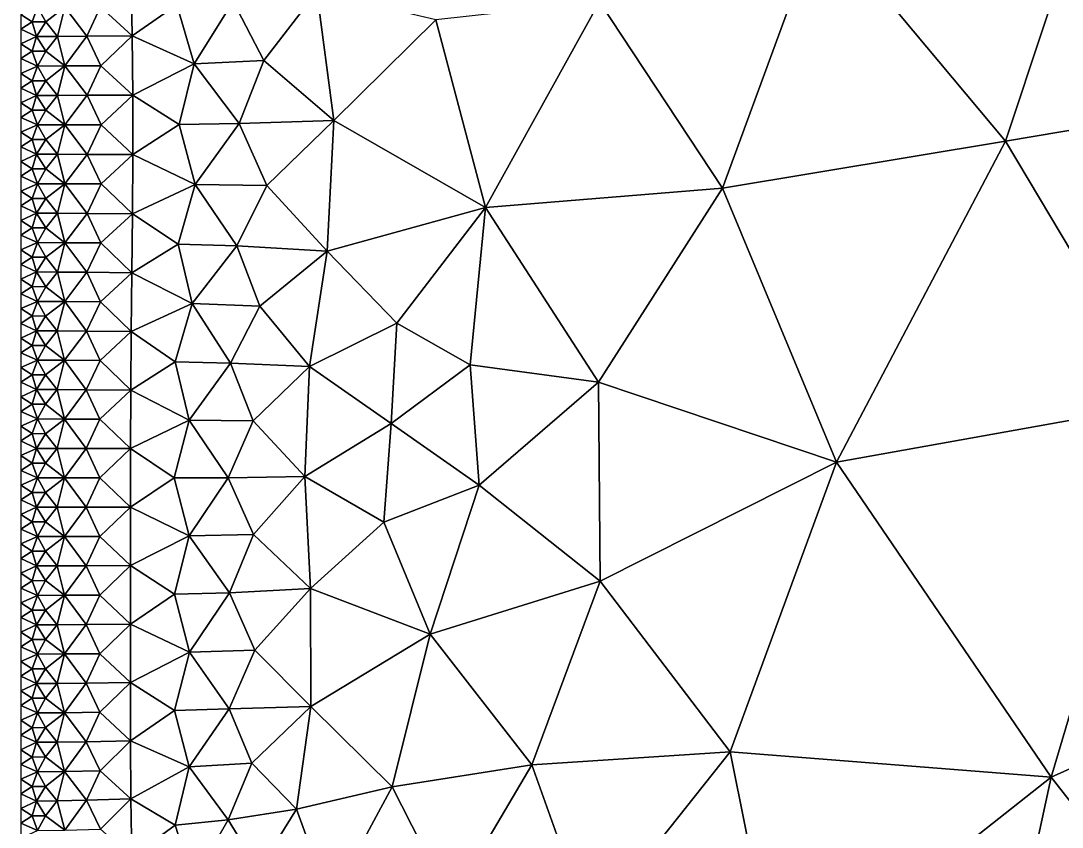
# Model space of a CAD drawing. Header units: metres. Extents: x 1 to 72, y -280 to 0.
# Drawn here: x 1 to 15.17, y -255.63 to -244.66 of the extents above; entities that cross this region are included whole.
import ezdxf

# ---------------------------------------------------------------- set-up
doc = ezdxf.new("R2010")
doc.units = ezdxf.units.M

msp = doc.modelspace()

# ---------------------------------------------------------------- linework, layer by layer
at = {"layer": 'layer', "color": 0}
for points in [[(14.402, -246.296), (16.0238, -241.417), (11.8875, -243.285)], [(14.402, -246.296), (19.4918, -245.436), (16.0238, -241.417)], [(10.5532, -246.933), (11.8875, -243.285), (8.87735, -244.398)], [(14.402, -246.296), (11.8875, -243.285), (10.5532, -246.933)], [(2.50384, -244.056), (2.08471, -244.465), (2.51517, -244.86)], [(2.50384, -244.056), (2.51517, -244.86), (3.12178, -244.44)], [(3.89092, -244.393), (4.30793, -245.199), (5.02743, -244.256)], [(5.02743, -244.256), (4.30793, -245.199), (5.26087, -246.013)], [(5.02743, -244.256), (5.26087, -246.013), (6.65119, -244.643)], [(1.22658, -244.471), (1, -244.572), (1.15572, -244.671)], [(1.22658, -244.471), (1.15572, -244.671), (1.33856, -244.671)], [(1.22658, -244.471), (1.33856, -244.671), (1.59759, -244.469)], [(1.59759, -244.469), (1.33856, -244.671), (1.49846, -244.871)], [(1.59759, -244.469), (1.49846, -244.871), (1.89852, -244.868)], [(1.59759, -244.469), (1.89852, -244.868), (2.08471, -244.465)], [(2.08471, -244.465), (1.89852, -244.868), (2.51517, -244.86)], [(3.12178, -244.44), (2.51517, -244.86), (3.35835, -245.243)], [(3.12178, -244.44), (3.35835, -245.243), (3.89092, -244.393)], [(3.89092, -244.393), (3.35835, -245.243), (4.30793, -245.199)], [(7.32376, -247.199), (8.87735, -244.398), (6.65119, -244.643)], [(10.5532, -246.933), (8.87735, -244.398), (7.32376, -247.199)], [(1, -244.572), (1, -244.772), (1.15572, -244.671)], [(7.32376, -247.199), (6.65119, -244.643), (5.26087, -246.013)], [(1.15572, -244.671), (1, -244.772), (1.21257, -244.871)], [(1, -244.772), (1, -244.972), (1.21257, -244.871)], [(1.15572, -244.671), (1.21257, -244.871), (1.33856, -244.671)], [(1.33856, -244.671), (1.21257, -244.871), (1.49846, -244.871)], [(1.21257, -244.871), (1, -244.972), (1.15587, -245.072)], [(1.21257, -244.871), (1.15587, -245.072), (1.33902, -245.072)], [(1.21257, -244.871), (1.33902, -245.072), (1.49846, -244.871)], [(1.49846, -244.871), (1.33902, -245.072), (1.59951, -245.271)], [(1.49846, -244.871), (1.59951, -245.271), (1.89852, -244.868)], [(1.89852, -244.868), (1.59951, -245.271), (2.08968, -245.268)], [(1.89852, -244.868), (2.08968, -245.268), (2.51517, -244.86)], [(2.51517, -244.86), (2.08968, -245.268), (2.52271, -245.667)], [(2.51517, -244.86), (2.52271, -245.667), (3.35835, -245.243)], [(1, -244.972), (1, -245.172), (1.15587, -245.072)], [(1.15587, -245.072), (1, -245.172), (1.22714, -245.272)], [(1.15587, -245.072), (1.22714, -245.272), (1.33902, -245.072)], [(1.33902, -245.072), (1.22714, -245.272), (1.59951, -245.271)], [(1, -245.172), (1, -245.372), (1.22714, -245.272)], [(3.35835, -245.243), (3.97158, -246.054), (4.30793, -245.199)], [(4.30793, -245.199), (3.97158, -246.054), (5.26087, -246.013)], [(1.22714, -245.272), (1, -245.372), (1.15599, -245.472)], [(1.22714, -245.272), (1.15599, -245.472), (1.33927, -245.472)], [(1.22714, -245.272), (1.33927, -245.472), (1.59951, -245.271)], [(1.59951, -245.271), (1.33927, -245.472), (1.49946, -245.672)], [(1.59951, -245.271), (1.49946, -245.672), (1.90148, -245.671)], [(1.59951, -245.271), (1.90148, -245.671), (2.08968, -245.268)], [(2.08968, -245.268), (1.90148, -245.671), (2.52271, -245.667)], [(3.35835, -245.243), (2.52271, -245.667), (3.15508, -246.069)], [(3.35835, -245.243), (3.15508, -246.069), (3.97158, -246.054)], [(1, -245.372), (1, -245.572), (1.15599, -245.472)], [(1.15599, -245.472), (1, -245.572), (1.21294, -245.672)], [(1.15599, -245.472), (1.21294, -245.672), (1.33927, -245.472)], [(1.33927, -245.472), (1.21294, -245.672), (1.49946, -245.672)], [(16.5343, -249.871), (19.4918, -245.436), (14.402, -246.296)], [(1, -245.572), (1, -245.773), (1.21294, -245.672)], [(1.21294, -245.672), (1, -245.773), (1.15606, -245.873)], [(1, -245.773), (1, -245.973), (1.15606, -245.873)], [(1.21294, -245.672), (1.15606, -245.873), (1.33951, -245.873)], [(1.21294, -245.672), (1.33951, -245.873), (1.49946, -245.672)], [(1.49946, -245.672), (1.33951, -245.873), (1.60053, -246.073)], [(1.49946, -245.672), (1.60053, -246.073), (1.90148, -245.671)], [(1.90148, -245.671), (1.60053, -246.073), (2.09239, -246.073)], [(1.90148, -245.671), (2.09239, -246.073), (2.52271, -245.667)], [(2.52271, -245.667), (2.09239, -246.073), (2.52568, -246.477)], [(2.52271, -245.667), (2.52568, -246.477), (3.15508, -246.069)], [(1.15606, -245.873), (1, -245.973), (1.22743, -246.073)], [(1.15606, -245.873), (1.22743, -246.073), (1.33951, -245.873)], [(1.33951, -245.873), (1.22743, -246.073), (1.60053, -246.073)], [(1, -245.973), (1, -246.173), (1.22743, -246.073)], [(1.22743, -246.073), (1, -246.173), (1.15609, -246.273)], [(1.22743, -246.073), (1.15609, -246.273), (1.33957, -246.273)], [(1.22743, -246.073), (1.33957, -246.273), (1.60053, -246.073)], [(1.60053, -246.073), (1.33957, -246.273), (1.49973, -246.474)], [(1.60053, -246.073), (1.49973, -246.474), (1.90248, -246.475)], [(1.60053, -246.073), (1.90248, -246.475), (2.09239, -246.073)], [(2.09239, -246.073), (1.90248, -246.475), (2.52568, -246.477)], [(3.15508, -246.069), (2.52568, -246.477), (3.37474, -246.887)], [(3.15508, -246.069), (3.37474, -246.887), (3.97158, -246.054)], [(3.97158, -246.054), (3.37474, -246.887), (4.34823, -246.897)], [(3.97158, -246.054), (4.34823, -246.897), (5.26087, -246.013)], [(5.26087, -246.013), (4.34823, -246.897), (5.17074, -247.791)], [(5.26087, -246.013), (5.17074, -247.791), (7.32376, -247.199)], [(1, -246.173), (1, -246.373), (1.15609, -246.273)], [(1.15609, -246.273), (1, -246.373), (1.21303, -246.474)], [(1.15609, -246.273), (1.21303, -246.474), (1.33957, -246.273)], [(1.33957, -246.273), (1.21303, -246.474), (1.49973, -246.474)], [(12.1026, -250.665), (14.402, -246.296), (10.5532, -246.933)], [(12.1026, -250.665), (16.5343, -249.871), (14.402, -246.296)], [(1, -246.373), (1, -246.573), (1.21303, -246.474)], [(1.21303, -246.474), (1, -246.573), (1.15605, -246.674)], [(1.21303, -246.474), (1.15605, -246.674), (1.33952, -246.674)], [(1.21303, -246.474), (1.33952, -246.674), (1.49973, -246.474)], [(1.49973, -246.474), (1.33952, -246.674), (1.60036, -246.875)], [(1.49973, -246.474), (1.60036, -246.875), (1.90248, -246.475)], [(1.90248, -246.475), (1.60036, -246.875), (2.09213, -246.878)], [(1.90248, -246.475), (2.09213, -246.878), (2.52568, -246.477)], [(2.52568, -246.477), (2.09213, -246.878), (2.52218, -247.284)], [(2.52568, -246.477), (2.52218, -247.284), (3.37474, -246.887)], [(1, -246.573), (1, -246.773), (1.15605, -246.674)], [(1.15605, -246.674), (1, -246.773), (1.22736, -246.874)], [(1, -246.773), (1, -246.974), (1.22736, -246.874)], [(1.15605, -246.674), (1.22736, -246.874), (1.33952, -246.674)], [(1.33952, -246.674), (1.22736, -246.874), (1.60036, -246.875)], [(1.22736, -246.874), (1, -246.974), (1.156, -247.074)], [(1.22736, -246.874), (1.156, -247.074), (1.33936, -247.075)], [(1.22736, -246.874), (1.33936, -247.075), (1.60036, -246.875)], [(1.60036, -246.875), (1.33936, -247.075), (1.49913, -247.276)], [(1.60036, -246.875), (1.49913, -247.276), (1.90103, -247.278)], [(1.60036, -246.875), (1.90103, -247.278), (2.09213, -246.878)], [(2.09213, -246.878), (1.90103, -247.278), (2.52218, -247.284)], [(3.37474, -246.887), (2.52218, -247.284), (3.14146, -247.698)], [(3.37474, -246.887), (3.14146, -247.698), (3.94171, -247.721)], [(3.37474, -246.887), (3.94171, -247.721), (4.34823, -246.897)], [(4.34823, -246.897), (3.94171, -247.721), (5.17074, -247.791)], [(1, -246.974), (1, -247.174), (1.156, -247.074)], [(8.86169, -249.576), (10.5532, -246.933), (7.32376, -247.199)], [(8.86169, -249.576), (12.1026, -250.665), (10.5532, -246.933)], [(1.156, -247.074), (1, -247.174), (1.2128, -247.275)], [(1, -247.174), (1, -247.374), (1.2128, -247.275)], [(1.156, -247.074), (1.2128, -247.275), (1.33936, -247.075)], [(1.33936, -247.075), (1.2128, -247.275), (1.49913, -247.276)], [(6.12, -248.774), (7.32376, -247.199), (5.17074, -247.791)], [(7.11516, -249.34), (7.32376, -247.199), (6.12, -248.774)], [(7.11516, -249.34), (8.86169, -249.576), (7.32376, -247.199)], [(1.2128, -247.275), (1, -247.374), (1.15585, -247.474)], [(1.2128, -247.275), (1.15585, -247.474), (1.33903, -247.475)], [(1.2128, -247.275), (1.33903, -247.475), (1.49913, -247.276)], [(1.49913, -247.276), (1.33903, -247.475), (1.599, -247.677)], [(1.49913, -247.276), (1.599, -247.677), (1.90103, -247.278)], [(1.90103, -247.278), (1.599, -247.677), (2.08873, -247.681)], [(1.90103, -247.278), (2.08873, -247.681), (2.52218, -247.284)], [(2.52218, -247.284), (2.08873, -247.681), (2.51327, -248.088)], [(2.52218, -247.284), (2.51327, -248.088), (3.14146, -247.698)], [(1, -247.374), (1, -247.574), (1.15585, -247.474)], [(1.15585, -247.474), (1, -247.574), (1.22695, -247.675)], [(1.15585, -247.474), (1.22695, -247.675), (1.33903, -247.475)], [(1.33903, -247.475), (1.22695, -247.675), (1.599, -247.677)], [(1, -247.574), (1, -247.774), (1.22695, -247.675)], [(1.22695, -247.675), (1, -247.774), (1.15573, -247.875)], [(1, -247.774), (1, -247.974), (1.15573, -247.875)], [(1.22695, -247.675), (1.15573, -247.875), (1.33872, -247.876)], [(1.22695, -247.675), (1.33872, -247.876), (1.599, -247.677)], [(1.599, -247.677), (1.33872, -247.876), (1.4979, -248.077)], [(1.599, -247.677), (1.4979, -248.077), (1.89766, -248.08)], [(1.599, -247.677), (1.89766, -248.08), (2.08873, -247.681)], [(2.08873, -247.681), (1.89766, -248.08), (2.51327, -248.088)], [(3.14146, -247.698), (2.51327, -248.088), (3.3334, -248.507)], [(3.14146, -247.698), (3.3334, -248.507), (3.94171, -247.721)], [(3.94171, -247.721), (3.3334, -248.507), (4.25246, -248.541)], [(3.94171, -247.721), (4.25246, -248.541), (5.17074, -247.791)], [(1.15573, -247.875), (1, -247.974), (1.21235, -248.075)], [(1.15573, -247.875), (1.21235, -248.075), (1.33872, -247.876)], [(1.33872, -247.876), (1.21235, -248.075), (1.4979, -248.077)], [(5.17074, -247.791), (4.25246, -248.541), (4.92898, -249.362)], [(5.17074, -247.791), (4.92898, -249.362), (6.12, -248.774)], [(1, -247.974), (1, -248.175), (1.21235, -248.075)], [(1.21235, -248.075), (1, -248.175), (1.15553, -248.275)], [(1, -248.175), (1, -248.375), (1.15553, -248.275)], [(1.21235, -248.075), (1.15553, -248.275), (1.33825, -248.276)], [(1.21235, -248.075), (1.33825, -248.276), (1.4979, -248.077)], [(1.4979, -248.077), (1.33825, -248.276), (1.59708, -248.478)], [(1.4979, -248.077), (1.59708, -248.478), (1.89766, -248.08)], [(1.89766, -248.08), (1.59708, -248.478), (2.08388, -248.482)], [(1.89766, -248.08), (2.08388, -248.482), (2.51327, -248.088)], [(2.51327, -248.088), (2.08388, -248.482), (2.5041, -248.888)], [(2.51327, -248.088), (2.5041, -248.888), (3.3334, -248.507)], [(1.15553, -248.275), (1, -248.375), (1.22638, -248.476)], [(1.15553, -248.275), (1.22638, -248.476), (1.33825, -248.276)], [(1.33825, -248.276), (1.22638, -248.476), (1.59708, -248.478)], [(1, -248.375), (1, -248.575), (1.22638, -248.476)], [(1.22638, -248.476), (1, -248.575), (1.15541, -248.675)], [(1.22638, -248.476), (1.15541, -248.675), (1.33792, -248.676)], [(1.22638, -248.476), (1.33792, -248.676), (1.59708, -248.478)], [(1.59708, -248.478), (1.33792, -248.676), (1.49658, -248.877)], [(1.59708, -248.478), (1.49658, -248.877), (1.894, -248.881)], [(1.59708, -248.478), (1.894, -248.881), (2.08388, -248.482)], [(2.08388, -248.482), (1.894, -248.881), (2.5041, -248.888)], [(1, -248.575), (1, -248.775), (1.15541, -248.675)], [(3.3334, -248.507), (2.5041, -248.888), (3.10271, -249.297)], [(3.3334, -248.507), (3.10271, -249.297), (3.85316, -249.317)], [(3.3334, -248.507), (3.85316, -249.317), (4.25246, -248.541)], [(4.25246, -248.541), (3.85316, -249.317), (4.92898, -249.362)], [(1.15541, -248.675), (1, -248.775), (1.21187, -248.876)], [(1.15541, -248.675), (1.21187, -248.876), (1.33792, -248.676)], [(1.33792, -248.676), (1.21187, -248.876), (1.49658, -248.877)], [(1, -248.775), (1, -248.975), (1.21187, -248.876)], [(1.21187, -248.876), (1, -248.975), (1.15522, -249.076)], [(1.21187, -248.876), (1.15522, -249.076), (1.33748, -249.076)], [(1.21187, -248.876), (1.33748, -249.076), (1.49658, -248.877)], [(1.49658, -248.877), (1.33748, -249.076), (1.59526, -249.278)], [(1.49658, -248.877), (1.59526, -249.278), (1.894, -248.881)], [(1.894, -248.881), (1.59526, -249.278), (2.07922, -249.282)], [(1.894, -248.881), (2.07922, -249.282), (2.5041, -248.888)], [(2.5041, -248.888), (2.07922, -249.282), (2.49562, -249.685)], [(2.5041, -248.888), (2.49562, -249.685), (3.10271, -249.297)], [(6.04141, -250.138), (6.12, -248.774), (4.92898, -249.362)], [(6.04141, -250.138), (7.11516, -249.34), (6.12, -248.774)], [(1, -248.975), (1, -249.175), (1.15522, -249.076)], [(1.15522, -249.076), (1, -249.175), (1.22585, -249.276)], [(1, -249.175), (1, -249.376), (1.22585, -249.276)], [(1.15522, -249.076), (1.22585, -249.276), (1.33748, -249.076)], [(1.33748, -249.076), (1.22585, -249.276), (1.59526, -249.278)], [(1.22585, -249.276), (1, -249.376), (1.15514, -249.476)], [(1.22585, -249.276), (1.15514, -249.476), (1.33722, -249.477)], [(1.22585, -249.276), (1.33722, -249.477), (1.59526, -249.278)], [(1.59526, -249.278), (1.33722, -249.477), (1.49551, -249.677)], [(1.59526, -249.278), (1.49551, -249.677), (1.89085, -249.68)], [(1.59526, -249.278), (1.89085, -249.68), (2.07922, -249.282)], [(2.07922, -249.282), (1.89085, -249.68), (2.49562, -249.685)], [(3.10271, -249.297), (2.49562, -249.685), (3.29271, -250.091)], [(3.10271, -249.297), (3.29271, -250.091), (3.85316, -249.317)], [(3.85316, -249.317), (3.29271, -250.091), (4.16282, -250.102)], [(3.85316, -249.317), (4.16282, -250.102), (4.92898, -249.362)], [(1, -249.376), (1, -249.576), (1.15514, -249.476)], [(4.92898, -249.362), (4.16282, -250.102), (4.86604, -250.859)], [(4.92898, -249.362), (4.86604, -250.859), (6.04141, -250.138)], [(7.23666, -250.98), (7.11516, -249.34), (6.04141, -250.138)], [(7.23666, -250.98), (8.86169, -249.576), (7.11516, -249.34)], [(1.15514, -249.476), (1, -249.576), (1.21149, -249.676)], [(1, -249.576), (1, -249.776), (1.21149, -249.676)], [(1.15514, -249.476), (1.21149, -249.676), (1.33722, -249.477)], [(1.33722, -249.477), (1.21149, -249.676), (1.49551, -249.677)], [(8.88607, -252.285), (8.86169, -249.576), (7.23666, -250.98)], [(8.88607, -252.285), (12.1026, -250.665), (8.86169, -249.576)], [(1.21149, -249.676), (1, -249.776), (1.155, -249.876)], [(1.21149, -249.676), (1.155, -249.876), (1.33694, -249.877)], [(1.21149, -249.676), (1.33694, -249.877), (1.49551, -249.677)], [(1.49551, -249.677), (1.33694, -249.877), (1.59404, -250.078)], [(1.49551, -249.677), (1.59404, -250.078), (1.89085, -249.68)], [(1.89085, -249.68), (1.59404, -250.078), (2.07605, -250.08)], [(1.89085, -249.68), (2.07605, -250.08), (2.49562, -249.685)], [(2.49562, -249.685), (2.07605, -250.08), (2.49177, -250.481)], [(2.49562, -249.685), (2.49177, -250.481), (3.29271, -250.091)], [(1, -249.776), (1, -249.976), (1.155, -249.876)], [(1.155, -249.876), (1, -249.976), (1.2255, -250.077)], [(1.155, -249.876), (1.2255, -250.077), (1.33694, -249.877)], [(1.33694, -249.877), (1.2255, -250.077), (1.59404, -250.078)], [(15.0257, -254.952), (16.5343, -249.871), (12.1026, -250.665)], [(15.0257, -254.952), (21.854, -251.898), (16.5343, -249.871)], [(1, -249.976), (1, -250.176), (1.2255, -250.077)], [(1.2255, -250.077), (1, -250.176), (1.155, -250.276)], [(1, -250.176), (1, -250.376), (1.155, -250.276)], [(1.2255, -250.077), (1.155, -250.276), (1.33682, -250.277)], [(1.2255, -250.077), (1.33682, -250.277), (1.59404, -250.078)], [(1.59404, -250.078), (1.33682, -250.277), (1.49502, -250.477)], [(1.59404, -250.078), (1.49502, -250.477), (1.88932, -250.478)], [(1.59404, -250.078), (1.88932, -250.478), (2.07605, -250.08)], [(2.07605, -250.08), (1.88932, -250.478), (2.49177, -250.481)], [(3.29271, -250.091), (2.49177, -250.481), (3.08636, -250.879)], [(3.29271, -250.091), (3.08636, -250.879), (3.82018, -250.876)], [(3.29271, -250.091), (3.82018, -250.876), (4.16282, -250.102)], [(4.16282, -250.102), (3.82018, -250.876), (4.86604, -250.859)], [(5.94262, -251.48), (6.04141, -250.138), (4.86604, -250.859)], [(5.94262, -251.48), (7.23666, -250.98), (6.04141, -250.138)], [(1.155, -250.276), (1, -250.376), (1.21131, -250.477)], [(1.155, -250.276), (1.21131, -250.477), (1.33682, -250.277)], [(1.33682, -250.277), (1.21131, -250.477), (1.49502, -250.477)], [(1, -250.376), (1, -250.576), (1.21131, -250.477)], [(1.21131, -250.477), (1, -250.576), (1.15493, -250.677)], [(1, -250.576), (1, -250.777), (1.15493, -250.677)], [(1.21131, -250.477), (1.15493, -250.677), (1.33674, -250.677)], [(1.21131, -250.477), (1.33674, -250.677), (1.49502, -250.477)], [(1.49502, -250.477), (1.33674, -250.677), (1.59365, -250.877)], [(1.49502, -250.477), (1.59365, -250.877), (1.88932, -250.478)], [(1.88932, -250.478), (1.59365, -250.877), (2.07503, -250.878)], [(1.88932, -250.478), (2.07503, -250.878), (2.49177, -250.481)], [(2.49177, -250.481), (2.07503, -250.878), (2.49128, -251.276)], [(2.49177, -250.481), (2.49128, -251.276), (3.08636, -250.879)], [(1.15493, -250.677), (1, -250.777), (1.2254, -250.877)], [(1.15493, -250.677), (1.2254, -250.877), (1.33674, -250.677)], [(1.33674, -250.677), (1.2254, -250.877), (1.59365, -250.877)], [(10.6558, -254.608), (12.1026, -250.665), (8.88607, -252.285)], [(10.6558, -254.608), (15.0257, -254.952), (12.1026, -250.665)], [(1, -250.777), (1, -250.977), (1.2254, -250.877)], [(1.2254, -250.877), (1, -250.977), (1.15498, -251.077)], [(1.2254, -250.877), (1.15498, -251.077), (1.33675, -251.077)], [(1.2254, -250.877), (1.33675, -251.077), (1.59365, -250.877)], [(1.59365, -250.877), (1.33675, -251.077), (1.49502, -251.277)], [(1.59365, -250.877), (1.49502, -251.277), (1.88916, -251.277)], [(1.59365, -250.877), (1.88916, -251.277), (2.07503, -250.878)], [(2.07503, -250.878), (1.88916, -251.277), (2.49128, -251.276)], [(3.08636, -250.879), (2.49128, -251.276), (3.29004, -251.667)], [(3.08636, -250.879), (3.29004, -251.667), (3.82018, -250.876)], [(3.82018, -250.876), (3.29004, -251.667), (4.165, -251.65)], [(3.82018, -250.876), (4.165, -251.65), (4.86604, -250.859)], [(4.86604, -250.859), (4.165, -251.65), (4.94412, -252.386)], [(4.86604, -250.859), (4.94412, -252.386), (5.94262, -251.48)], [(1, -250.977), (1, -251.177), (1.15498, -251.077)], [(6.57182, -253.007), (7.23666, -250.98), (5.94262, -251.48)], [(6.57182, -253.007), (8.88607, -252.285), (7.23666, -250.98)], [(1.15498, -251.077), (1, -251.177), (1.21131, -251.277)], [(1.15498, -251.077), (1.21131, -251.277), (1.33675, -251.077)], [(1.33675, -251.077), (1.21131, -251.277), (1.49502, -251.277)], [(1, -251.177), (1, -251.377), (1.21131, -251.277)], [(1.21131, -251.277), (1, -251.377), (1.15496, -251.477)], [(1.21131, -251.277), (1.15496, -251.477), (1.3368, -251.477)], [(1.21131, -251.277), (1.3368, -251.477), (1.49502, -251.277)], [(1.49502, -251.277), (1.3368, -251.477), (1.59383, -251.677)], [(1.49502, -251.277), (1.59383, -251.677), (1.88916, -251.277)], [(1.88916, -251.277), (1.59383, -251.677), (2.07542, -251.676)], [(1.88916, -251.277), (2.07542, -251.676), (2.49128, -251.276)], [(2.49128, -251.276), (2.07542, -251.676), (2.49278, -252.072)], [(2.49128, -251.276), (2.49278, -252.072), (3.29004, -251.667)], [(1, -251.377), (1, -251.577), (1.15496, -251.477)], [(1.15496, -251.477), (1, -251.577), (1.22546, -251.677)], [(1, -251.577), (1, -251.777), (1.22546, -251.677)], [(1.15496, -251.477), (1.22546, -251.677), (1.3368, -251.477)], [(1.3368, -251.477), (1.22546, -251.677), (1.59383, -251.677)], [(6.57182, -253.007), (5.94262, -251.48), (4.94412, -252.386)], [(1.22546, -251.677), (1, -251.777), (1.15503, -251.877)], [(1.22546, -251.677), (1.15503, -251.877), (1.33686, -251.877)], [(1.22546, -251.677), (1.33686, -251.877), (1.59383, -251.677)], [(1.59383, -251.677), (1.33686, -251.877), (1.49527, -252.077)], [(1.59383, -251.677), (1.49527, -252.077), (1.88976, -252.076)], [(1.59383, -251.677), (1.88976, -252.076), (2.07542, -251.676)], [(2.07542, -251.676), (1.88976, -252.076), (2.49278, -252.072)], [(3.29004, -251.667), (2.49278, -252.072), (3.09293, -252.463)], [(3.29004, -251.667), (3.09293, -252.463), (3.84004, -252.444)], [(3.29004, -251.667), (3.84004, -252.444), (4.165, -251.65)], [(4.165, -251.65), (3.84004, -252.444), (4.94412, -252.386)], [(1, -251.777), (1, -251.978), (1.15503, -251.877)], [(1.15503, -251.877), (1, -251.978), (1.21141, -252.077)], [(1.15503, -251.877), (1.21141, -252.077), (1.33686, -251.877)], [(1.33686, -251.877), (1.21141, -252.077), (1.49527, -252.077)], [(1, -251.978), (1, -252.178), (1.21141, -252.077)], [(19.0095, -260.045), (21.854, -251.898), (15.0257, -254.952)], [(1.21141, -252.077), (1, -252.178), (1.15503, -252.278)], [(1.21141, -252.077), (1.15503, -252.278), (1.33696, -252.277)], [(1.21141, -252.077), (1.33696, -252.277), (1.49527, -252.077)], [(1.49527, -252.077), (1.33696, -252.277), (1.5942, -252.477)], [(1.49527, -252.077), (1.5942, -252.477), (1.88976, -252.076)], [(1.88976, -252.076), (1.5942, -252.477), (2.07635, -252.475)], [(1.88976, -252.076), (2.07635, -252.475), (2.49278, -252.072)], [(2.49278, -252.072), (2.07635, -252.475), (2.49441, -252.869)], [(2.49278, -252.072), (2.49441, -252.869), (3.09293, -252.463)], [(1, -252.178), (1, -252.378), (1.15503, -252.278)], [(1.15503, -252.278), (1, -252.378), (1.22557, -252.478)], [(1.15503, -252.278), (1.22557, -252.478), (1.33696, -252.277)], [(1.33696, -252.277), (1.22557, -252.478), (1.5942, -252.477)], [(7.95724, -254.783), (8.88607, -252.285), (6.57182, -253.007)], [(7.95724, -254.783), (10.6558, -254.608), (8.88607, -252.285)], [(1, -252.378), (1, -252.578), (1.22557, -252.478)], [(3.09293, -252.463), (3.29754, -253.25), (3.84004, -252.444)], [(3.84004, -252.444), (3.29754, -253.25), (4.18725, -253.226)], [(3.84004, -252.444), (4.18725, -253.226), (4.94412, -252.386)], [(4.94412, -252.386), (4.18725, -253.226), (4.94559, -253.993)], [(4.94559, -253.993), (6.57182, -253.007), (4.94412, -252.386)], [(1.22557, -252.478), (1, -252.578), (1.15509, -252.678)], [(1, -252.578), (1, -252.778), (1.15509, -252.678)], [(1.22557, -252.478), (1.15509, -252.678), (1.33702, -252.678)], [(1.22557, -252.478), (1.33702, -252.678), (1.5942, -252.477)], [(1.5942, -252.477), (1.33702, -252.678), (1.4955, -252.877)], [(1.5942, -252.477), (1.4955, -252.877), (1.89039, -252.875)], [(1.5942, -252.477), (1.89039, -252.875), (2.07635, -252.475)], [(2.07635, -252.475), (1.89039, -252.875), (2.49441, -252.869)], [(3.09293, -252.463), (2.49441, -252.869), (3.29754, -253.25)], [(1.15509, -252.678), (1, -252.778), (1.21149, -252.878)], [(1.15509, -252.678), (1.21149, -252.878), (1.33702, -252.678)], [(1.33702, -252.678), (1.21149, -252.878), (1.4955, -252.877)], [(1, -252.778), (1, -252.978), (1.21149, -252.878)], [(1.21149, -252.878), (1.33708, -253.078), (1.4955, -252.877)], [(1.4955, -252.877), (1.33708, -253.078), (1.59442, -253.276)], [(1.4955, -252.877), (1.59442, -253.276), (1.89039, -252.875)], [(1.89039, -252.875), (1.59442, -253.276), (2.0769, -253.273)], [(1.89039, -252.875), (2.0769, -253.273), (2.49441, -252.869)], [(2.49441, -252.869), (2.0769, -253.273), (2.49471, -253.665)], [(2.49441, -252.869), (2.49471, -253.665), (3.29754, -253.25)], [(1.21149, -252.878), (1, -252.978), (1.15508, -253.078)], [(1, -252.978), (1, -253.179), (1.15508, -253.078)], [(1.21149, -252.878), (1.15508, -253.078), (1.33708, -253.078)], [(6.05316, -255.086), (6.57182, -253.007), (4.94559, -253.993)], [(6.05316, -255.086), (7.95724, -254.783), (6.57182, -253.007)], [(1.15508, -253.078), (1, -253.179), (1.22564, -253.278)], [(1.15508, -253.078), (1.22564, -253.278), (1.33708, -253.078)], [(1.33708, -253.078), (1.22564, -253.278), (1.59442, -253.276)], [(1, -253.179), (1, -253.379), (1.22564, -253.278)], [(1.22564, -253.278), (1, -253.379), (1.15512, -253.478)], [(1.22564, -253.278), (1.15512, -253.478), (1.33709, -253.478)], [(1.22564, -253.278), (1.33709, -253.478), (1.59442, -253.276)], [(1.59442, -253.276), (1.33709, -253.478), (1.49558, -253.677)], [(1.59442, -253.276), (1.49558, -253.677), (1.89057, -253.673)], [(1.59442, -253.276), (1.89057, -253.673), (2.0769, -253.273)], [(2.0769, -253.273), (1.89057, -253.673), (2.49471, -253.665)], [(3.29754, -253.25), (2.49471, -253.665), (3.09312, -254.047)], [(3.29754, -253.25), (3.09312, -254.047), (3.83732, -254.022)], [(3.29754, -253.25), (3.83732, -254.022), (4.18725, -253.226)], [(4.18725, -253.226), (3.83732, -254.022), (4.94559, -253.993)], [(1, -253.379), (1, -253.579), (1.15512, -253.478)], [(1.15512, -253.478), (1, -253.579), (1.21152, -253.678)], [(1, -253.579), (1, -253.779), (1.21152, -253.678)], [(1.15512, -253.478), (1.21152, -253.678), (1.33709, -253.478)], [(1.33709, -253.478), (1.21152, -253.678), (1.49558, -253.677)], [(1.21152, -253.678), (1, -253.779), (1.15509, -253.879)], [(1.21152, -253.678), (1.15509, -253.879), (1.3371, -253.878)], [(1.21152, -253.678), (1.3371, -253.878), (1.49558, -253.677)], [(1.49558, -253.677), (1.3371, -253.878), (1.59448, -254.076)], [(1.49558, -253.677), (1.59448, -254.076), (1.89057, -253.673)], [(1.89057, -253.673), (1.59448, -254.076), (2.07691, -254.07)], [(1.89057, -253.673), (2.07691, -254.07), (2.49471, -253.665)], [(2.49471, -253.665), (2.07691, -254.07), (2.49439, -254.457)], [(2.49471, -253.665), (2.49439, -254.457), (3.09312, -254.047)], [(1, -253.779), (1, -253.979), (1.15509, -253.879)], [(1.15509, -253.879), (1, -253.979), (1.22566, -254.078)], [(1, -253.979), (1, -254.179), (1.22566, -254.078)], [(1.15509, -253.879), (1.22566, -254.078), (1.3371, -253.878)], [(1.3371, -253.878), (1.22566, -254.078), (1.59448, -254.076)], [(3.83732, -254.022), (4.14469, -254.76), (4.94559, -253.993)], [(4.94559, -253.993), (4.14469, -254.76), (4.75415, -255.387)], [(4.75415, -255.387), (6.05316, -255.086), (4.94559, -253.993)], [(1.22566, -254.078), (1, -254.179), (1.15514, -254.279)], [(1.22566, -254.078), (1.15514, -254.279), (1.33713, -254.278)], [(1.22566, -254.078), (1.33713, -254.278), (1.59448, -254.076)], [(1.59448, -254.076), (1.33713, -254.278), (1.49571, -254.476)], [(1.59448, -254.076), (1.49571, -254.476), (1.89073, -254.471)], [(1.59448, -254.076), (1.89073, -254.471), (2.07691, -254.07)], [(2.07691, -254.07), (1.89073, -254.471), (2.49439, -254.457)], [(3.09312, -254.047), (2.49439, -254.457), (3.29064, -254.814)], [(3.09312, -254.047), (3.29064, -254.814), (3.83732, -254.022)], [(3.83732, -254.022), (3.29064, -254.814), (4.14469, -254.76)], [(1, -254.179), (1, -254.38), (1.15514, -254.279)], [(1.15514, -254.279), (1, -254.38), (1.21158, -254.478)], [(1.15514, -254.279), (1.21158, -254.478), (1.33713, -254.278)], [(1.33713, -254.278), (1.21158, -254.478), (1.49571, -254.476)], [(1, -254.38), (1, -254.58), (1.21158, -254.478)], [(1.21158, -254.478), (1, -254.58), (1.15516, -254.679)], [(1.21158, -254.478), (1.15516, -254.679), (1.33726, -254.678)], [(1.21158, -254.478), (1.33726, -254.678), (1.49571, -254.476)], [(1.49571, -254.476), (1.33726, -254.678), (1.59502, -254.874)], [(1.49571, -254.476), (1.59502, -254.874), (1.89073, -254.471)], [(1.89073, -254.471), (1.59502, -254.874), (2.07793, -254.866)], [(1.89073, -254.471), (2.07793, -254.866), (2.49439, -254.457)], [(2.49439, -254.457), (2.07793, -254.866), (2.49827, -255.248)], [(2.49439, -254.457), (2.49827, -255.248), (3.29064, -254.814)], [(1, -254.58), (1, -254.78), (1.15516, -254.679)], [(1.15516, -254.679), (1, -254.78), (1.22584, -254.878)], [(1.15516, -254.679), (1.22584, -254.878), (1.33726, -254.678)], [(1.33726, -254.678), (1.22584, -254.878), (1.59502, -254.874)], [(8.7514, -257.008), (10.6558, -254.608), (7.95724, -254.783)], [(11.3124, -257.886), (10.6558, -254.608), (8.7514, -257.008)], [(11.3124, -257.886), (15.0257, -254.952), (10.6558, -254.608)], [(1, -254.78), (1, -254.98), (1.22584, -254.878)], [(3.29064, -254.814), (2.49827, -255.248), (3.10268, -255.606)], [(3.29064, -254.814), (3.10268, -255.606), (3.8221, -255.533)], [(3.29064, -254.814), (3.8221, -255.533), (4.14469, -254.76)], [(4.14469, -254.76), (3.8221, -255.533), (4.75415, -255.387)], [(6.85283, -256.653), (7.95724, -254.783), (6.05316, -255.086)], [(8.7514, -257.008), (7.95724, -254.783), (6.85283, -256.653)], [(1.22584, -254.878), (1, -254.98), (1.15529, -255.079)], [(1, -254.98), (1, -255.18), (1.15529, -255.079)], [(1.22584, -254.878), (1.15529, -255.079), (1.33747, -255.078)], [(1.22584, -254.878), (1.33747, -255.078), (1.59502, -254.874)], [(1.59502, -254.874), (1.33747, -255.078), (1.49653, -255.276)], [(1.59502, -254.874), (1.49653, -255.276), (1.89266, -255.267)], [(1.59502, -254.874), (1.89266, -255.267), (2.07793, -254.866)], [(2.07793, -254.866), (1.89266, -255.267), (2.49827, -255.248)], [(14.0336, -259.531), (15.0257, -254.952), (11.3124, -257.886)], [(14.0336, -259.531), (19.0095, -260.045), (15.0257, -254.952)], [(1.15529, -255.079), (1, -255.18), (1.21189, -255.279)], [(1.15529, -255.079), (1.21189, -255.279), (1.33747, -255.078)], [(1.33747, -255.078), (1.21189, -255.279), (1.49653, -255.276)], [(5.20902, -256.652), (6.05316, -255.086), (4.75415, -255.387)], [(6.85283, -256.653), (6.05316, -255.086), (5.20902, -256.652)], [(1, -255.18), (1, -255.38), (1.21189, -255.279)], [(1.21189, -255.279), (1, -255.38), (1.15544, -255.479)], [(1.21189, -255.279), (1.15544, -255.479), (1.33794, -255.477)], [(1.21189, -255.279), (1.33794, -255.477), (1.49653, -255.276)], [(1.49653, -255.276), (1.33794, -255.477), (1.59695, -255.673)], [(1.49653, -255.276), (1.59695, -255.673), (1.89266, -255.267)], [(1.89266, -255.267), (1.59695, -255.673), (2.08249, -255.661)], [(1.89266, -255.267), (2.08249, -255.661), (2.49827, -255.248)], [(2.49827, -255.248), (2.08249, -255.661), (2.51084, -256.038)], [(2.49827, -255.248), (2.51084, -256.038), (3.10268, -255.606)], [(1, -255.38), (1, -255.58), (1.15544, -255.479)], [(3.8221, -255.533), (4.23891, -256.214), (4.75415, -255.387)], [(4.75415, -255.387), (4.23891, -256.214), (5.20902, -256.652)], [(1.15544, -255.479), (1, -255.58), (1.22643, -255.678)], [(1.15544, -255.479), (1.22643, -255.678), (1.33794, -255.477)], [(1.33794, -255.477), (1.22643, -255.678), (1.59695, -255.673)], [(3.10268, -255.606), (3.34483, -256.363), (3.8221, -255.533)], [(3.8221, -255.533), (3.34483, -256.363), (4.23891, -256.214)], [(1, -255.58), (1, -255.781), (1.22643, -255.678)], [(3.10268, -255.606), (2.51084, -256.038), (3.34483, -256.363)]]:
    msp.add_3dface(points, dxfattribs=at)

doc.saveas('drawing.dxf')
